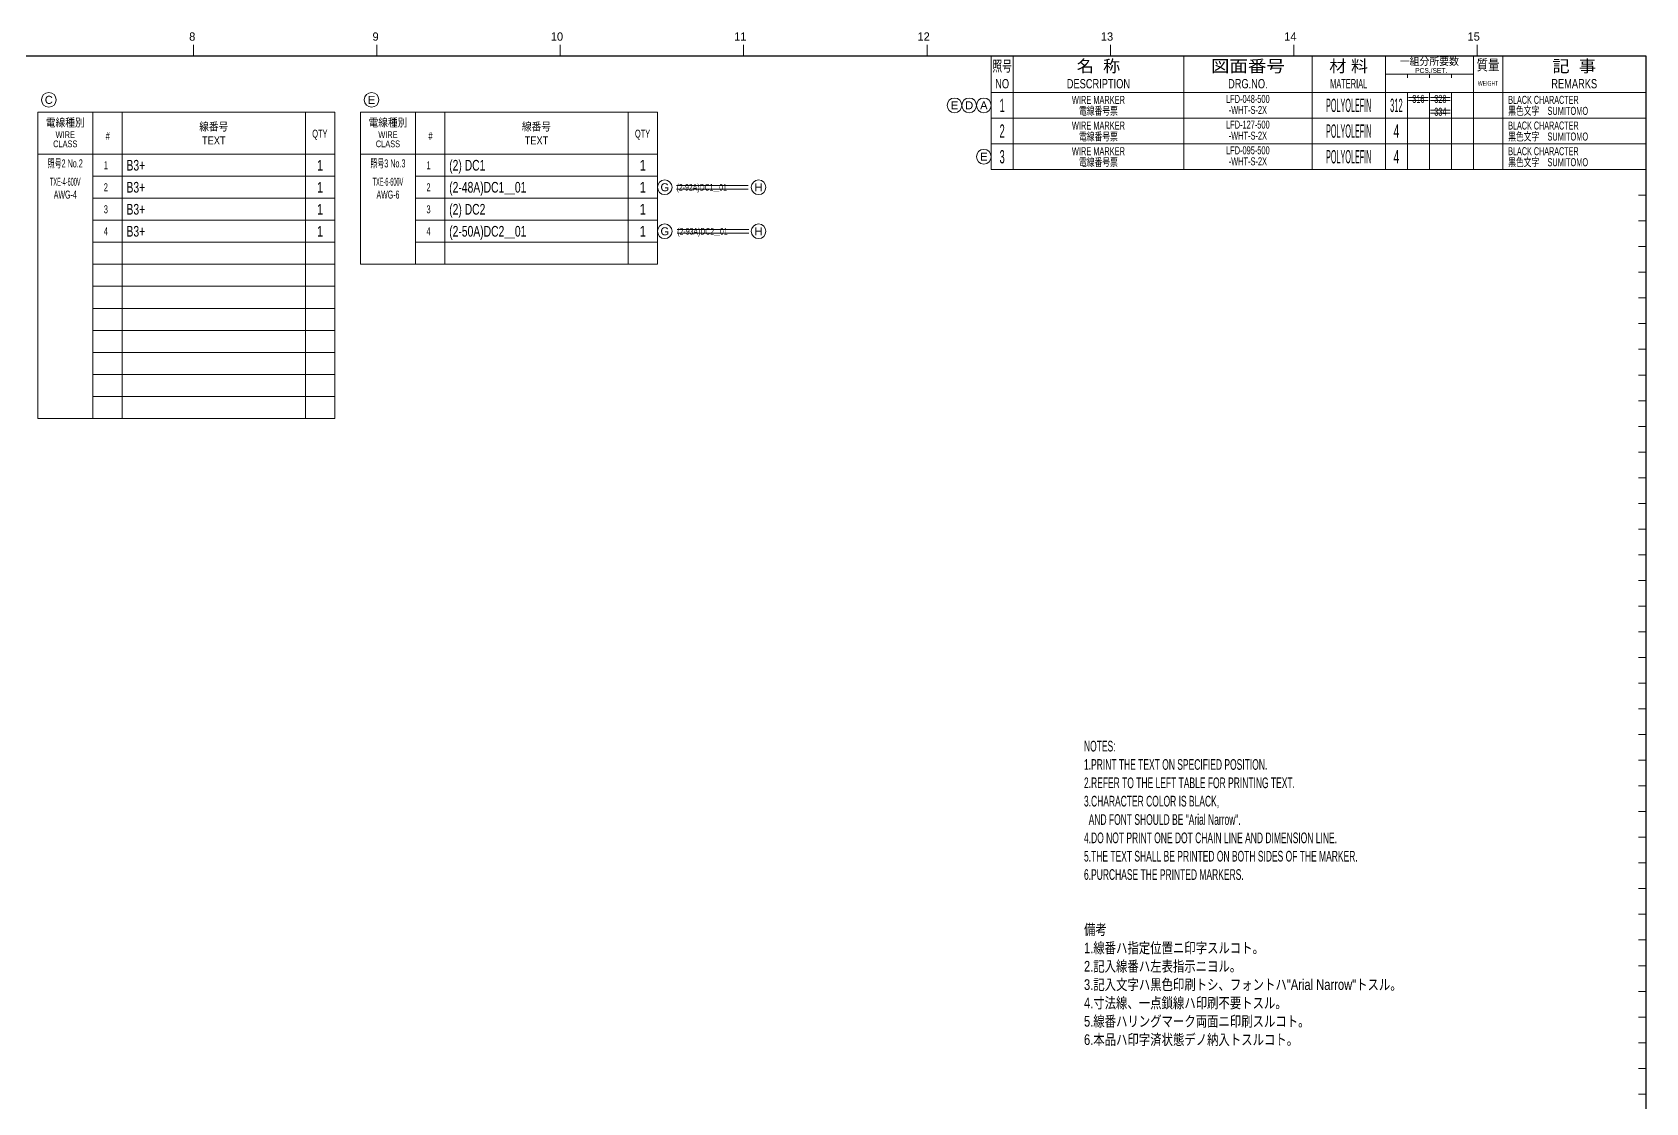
# Model space of a CAD drawing. Header units: millimetres. Extents: x 10 to 832, y 7 to 590.
# Drawn here: x 391.5 to 831.5, y 298.6 to 590.4 of the extents above; entities that cross this region are included whole.
import ezdxf
from ezdxf.enums import TextEntityAlignment as Align

# ---------------------------------------------------------------- set-up
doc = ezdxf.new("R2010")
doc.units = ezdxf.units.MM
for name, color, linetype in [('GR1_01', 7, 'Continuous'), ('GR1_02', 7, 'Continuous'), ('GR1_03', 7, 'Continuous'), ('QTY', 7, 'Continuous'), ('図面枠B6M', 7, 'Continuous'), ('表題、部品表_01', 7, 'Continuous'), ('表題、部品表_02', 7, 'Continuous'), ('表題、部品表_03', 7, 'Continuous'), ('訂正記号', 7, 'Continuous')]:
    doc.layers.add(name, color=color, linetype=linetype)
doc.styles.add('HG丸ｺﾞｼｯｸM-PRO', font='')
doc.styles.get('HG丸ｺﾞｼｯｸM-PRO').set_extended_font_data('HG丸ｺﾞｼｯｸM-PRO')

# ---------------------------------------------------------------- blocks, each defined once
blk = doc.blocks.new('BLKF023')
at = {"layer": '図面枠B6M', "color": 4, "linetype": 'Continuous', "lineweight": 13}
for p, q in [((435.5, 587), (435.5, 584)), ((485.5, 587), (485.5, 584)), ((535.5, 587), (535.5, 584)), ((585.5, 587), (585.5, 584)), ((635.5, 587), (635.5, 584)), ((685.5, 587), (685.5, 584)), ((735.5, 587), (735.5, 584)), ((785.5, 587), (785.5, 584)), ((829.5, 567), (831.5, 567)), ((829.5, 560), (831.5, 560)), ((829.5, 553), (831.5, 553)), ((829.5, 546), (831.5, 546)), ((829.5, 539), (831.5, 539)), ((829.5, 532), (831.5, 532)), ((829.5, 525), (831.5, 525)), ((829.5, 518), (831.5, 518)), ((829.5, 511), (831.5, 511)), ((829.5, 504), (831.5, 504)), ((829.5, 497), (831.5, 497)), ((829.5, 490), (831.5, 490)), ((829.5, 483), (831.5, 483)), ((829.5, 476), (831.5, 476)), ((829.5, 469), (831.5, 469)), ((829.5, 462), (831.5, 462)), ((829.5, 455), (831.5, 455)), ((829.5, 448), (831.5, 448)), ((829.5, 441), (831.5, 441)), ((829.5, 434), (831.5, 434)), ((829.5, 427), (831.5, 427)), ((829.5, 420), (831.5, 420)), ((829.5, 413), (831.5, 413)), ((829.5, 406), (831.5, 406)), ((829.5, 399), (831.5, 399)), ((829.5, 392), (831.5, 392)), ((829.5, 385), (831.5, 385)), ((829.5, 378), (831.5, 378)), ((829.5, 371), (831.5, 371)), ((829.5, 364), (831.5, 364)), ((829.5, 357), (831.5, 357)), ((829.5, 350), (831.5, 350)), ((829.5, 343), (831.5, 343)), ((829.5, 336), (831.5, 336)), ((829.5, 329), (831.5, 329)), ((829.5, 322), (831.5, 322)), ((829.5, 315), (831.5, 315)), ((829.5, 308), (831.5, 308)), ((829.5, 301), (831.5, 301))]:
    blk.add_line(p, q, dxfattribs=at)
at = {"layer": '図面枠B6M', "color": 2, "linetype": 'Continuous', "lineweight": 25}
for p, q in [((35.5, 584), (831.5, 584)), ((831.5, 584), (831.5, 15))]:
    blk.add_line(p, q, dxfattribs=at)
at = {"layer": '図面枠B6M', "color": 4, "linetype": 'Continuous', "lineweight": 13, "style": 'HG丸ｺﾞｼｯｸM-PRO', "width": 1.003994}
for s, height, p in [('8', 2.25, (434.29, 587.45)), ('9', 2.25, (484.29, 587.45)), ('10', 2.255, (532.9, 587.45)), ('11', 2.255, (582.9, 587.45)), ('12', 2.255, (632.9, 587.45)), ('13', 2.255, (682.9, 587.45)), ('14', 2.255, (732.9, 587.45)), ('15', 2.255, (782.9, 587.45))]:
    blk.add_text(s, height=height, dxfattribs=at).set_placement(p, align=Align.BOTTOM_LEFT)
blk = doc.blocks.new('BLKF025')
at = {"layer": '表題、部品表_02', "color": 4, "linetype": 'Continuous', "lineweight": 13}
for p, q in [((653, 574), (653, 567)), ((653, 574), (831.5, 574)), ((659, 574), (659, 567)), ((705.5, 574), (705.5, 567)), ((740.5, 574), (740.5, 567)), ((760.5, 574), (760.5, 567)), ((766.5, 574), (766.5, 567)), ((772.5, 574), (772.5, 567)), ((778.5, 567), (778.5, 574)), ((784.5, 574), (784.5, 567)), ((792.5, 574), (792.5, 567)), ((831.5, 574), (831.5, 567)), ((653, 567), (831.5, 567))]:
    blk.add_line(p, q, dxfattribs=at)
blk = doc.blocks.new('BLKF027')
at = {"layer": '表題、部品表_02', "color": 4, "linetype": 'Continuous', "lineweight": 13}
for p, q in [((653, 567), (653, 560)), ((653, 567), (831.5, 567)), ((659, 567), (659, 560)), ((705.5, 567), (705.5, 560)), ((740.5, 567), (740.5, 560)), ((760.5, 567), (760.5, 560)), ((766.5, 567), (766.5, 560)), ((772.5, 567), (772.5, 560)), ((778.5, 560), (778.5, 567)), ((784.5, 567), (784.5, 560)), ((792.5, 567), (792.5, 560)), ((831.5, 567), (831.5, 560)), ((653, 560), (831.5, 560))]:
    blk.add_line(p, q, dxfattribs=at)
blk = doc.blocks.new('BLKF033')
at = {"layer": 'GR1_01', "color": 3, "linetype": 'Continuous', "lineweight": 13}
for p, q in [((393, 568.67), (393, 557.17)), ((393, 568.67), (393, 485.17)), ((474, 568.67), (393, 568.67)), ((408, 568.67), (408, 557.17)), ((416, 568.67), (416, 485.17)), ((466, 568.67), (466, 485.17)), ((474, 568.67), (474, 485.17)), ((474, 557.17), (393, 557.17)), ((408, 557.17), (408, 485.17)), ((408, 557.17), (474, 557.17)), ((408, 551.17), (474, 551.17)), ((408, 545.17), (474, 545.17)), ((408, 539.17), (474, 539.17)), ((408, 533.17), (474, 533.17)), ((408, 527.17), (474, 527.17)), ((408, 521.17), (474, 521.17)), ((408, 515.17), (474, 515.17)), ((408, 509.17), (474, 509.17)), ((408, 503.17), (474, 503.17)), ((408, 497.17), (474, 497.17)), ((408, 491.17), (474, 491.17)), ((393, 485.17), (474, 485.17))]:
    blk.add_line(p, q, dxfattribs=at)
at = {"layer": 'GR1_01', "color": 3, "linetype": 'Continuous', "lineweight": 13, "style": 'HG丸ｺﾞｼｯｸM-PRO'}
for s, height, width, p in [('電線種別', 2.182, 0.863284, (400.5, 565.8)), ('#', 2.18, 0.693196, (412.1, 562.18)), ('線番号', 2.182, 0.863284, (441, 564.7)), ('QTY', 2.182, 0.692704, (469.93, 562.78)), ('TEXT', 2.182, 0.863438, (441, 560.92))]:
    blk.add_text(s, height=height, dxfattribs=dict(at, width=width)).set_placement(p, align=Align.MIDDLE_CENTER)
for s, width, p in [('WIRE', 0.829808, (400.5, 561.05)), ('CLASS', 0.831675, (400.5, 558.55))]:
    blk.add_text(s, height=1.818, dxfattribs=dict(at, width=width)).set_placement(p, align=Align.BOTTOM_CENTER)
blk = doc.blocks.new('BLKF035')
at = {"layer": 'GR1_01', "color": 4, "linetype": 'Continuous', "lineweight": 13}
for p, q in [((653, 584), (653, 574)), ((653, 584), (831.5, 584)), ((659, 584), (659, 574)), ((705.5, 584), (705.5, 574)), ((740.5, 584), (740.5, 574)), ((760.5, 584), (760.5, 574)), ((784.5, 584), (784.5, 574)), ((792.5, 584), (792.5, 574)), ((831.5, 584), (831.5, 574)), ((760.5, 579), (784.5, 579)), ((766.5, 578), (766.5, 579)), ((772.5, 579), (772.5, 578)), ((778.5, 579), (778.5, 578)), ((653, 574), (831.5, 574))]:
    blk.add_line(p, q, dxfattribs=at)
at = {"layer": 'GR1_01', "color": 3, "linetype": 'Continuous', "lineweight": 35, "style": 'HG丸ｺﾞｼｯｸM-PRO'}
for s, height, width, p in [('照号', 2.909, 0.651535, (656, 581.2)), ('名  称', 3.273, 1.042426, (682.25, 581.2)), ('図面番号', 3.273, 1.127518, (723, 581.2)), ('材 料', 3.273, 1.042439, (750.5, 581.2)), ('一組分所要数', 2.036, 0.966638, (772.5, 582.5)), ('質量', 2.909, 0.781842, (788.5, 581.5)), ('記  事', 3.273, 1.042426, (812, 581.2)), ('NO', 2.545, 0.740841, (656, 576.4)), ('DESCRIPTION', 2.5455, 0.741365, (682.25, 576.4)), ('DRG.NO.', 2.545, 0.741189, (723, 576.4)), ('MATERIAL', 2.545, 0.594756, (750.5, 576.4)), ('PCS./SET.', 1.309, 0.862935, (773, 580)), ('WEIGHT', 1.309, 0.635507, (788.5, 576.5)), ('REMARKS', 2.545, 0.742803, (812, 576.4))]:
    blk.add_text(s, height=height, dxfattribs=dict(at, width=width)).set_placement(p, align=Align.MIDDLE_CENTER)
blk = doc.blocks.new('BLKF034')
at = {"layer": 'GR1_01', "color": 3, "linetype": 'Continuous', "lineweight": 13}
blk.add_blockref('BLKF035', (0, 0), dxfattribs=at)
blk = doc.blocks.new('BLKF036')
at = {"layer": '訂正記号', "color": 4, "linetype": 'Continuous', "lineweight": 13}
blk.add_circle((651, 570.5), 2, dxfattribs=at)
at = {"layer": '訂正記号', "color": 4, "linetype": 'Continuous', "lineweight": 13, "style": 'HG丸ｺﾞｼｯｸM-PRO', "width": 1.042301}
blk.add_text('A', height=2.18, dxfattribs=at).set_placement((651, 570.5), align=Align.MIDDLE_CENTER)
blk = doc.blocks.new('BLKF041')
at = {"layer": '訂正記号', "color": 4, "linetype": 'Continuous', "lineweight": 13}
blk.add_circle((396.02, 572), 2, dxfattribs=at)
at = {"layer": '訂正記号', "color": 4, "linetype": 'Continuous', "lineweight": 13, "style": 'HG丸ｺﾞｼｯｸM-PRO', "width": 1.042931}
blk.add_text('C', height=2.18, dxfattribs=at).set_placement((396.02, 572), align=Align.MIDDLE_CENTER)
blk = doc.blocks.new('BLKF046')
at = {"layer": '訂正記号', "color": 4, "linetype": 'Continuous', "lineweight": 13}
blk.add_circle((647, 570.5), 2, dxfattribs=at)
at = {"layer": '訂正記号', "color": 4, "linetype": 'Continuous', "lineweight": 13, "style": 'HG丸ｺﾞｼｯｸM-PRO', "width": 1.042833}
blk.add_text('D', height=2.18, dxfattribs=at).set_placement((647, 570.5), align=Align.MIDDLE_CENTER)
blk = doc.blocks.new('BLKF051')
at = {"layer": '表題、部品表_02', "color": 4, "linetype": 'Continuous', "lineweight": 13}
for p, q in [((653, 560), (653, 553)), ((653, 560), (831.5, 560)), ((659, 560), (659, 553)), ((705.5, 560), (705.5, 553)), ((740.5, 560), (740.5, 553)), ((760.5, 560), (760.5, 553)), ((766.5, 560), (766.5, 553)), ((772.5, 560), (772.5, 553)), ((778.5, 553), (778.5, 560)), ((784.5, 560), (784.5, 553)), ((792.5, 560), (792.5, 553)), ((831.5, 560), (831.5, 553)), ((653, 553), (831.5, 553))]:
    blk.add_line(p, q, dxfattribs=at)
blk = doc.blocks.new('BLKF053')
at = {"layer": '訂正記号', "color": 4, "linetype": 'Continuous', "lineweight": 13}
blk.add_circle((651, 556.5), 2, dxfattribs=at)
at = {"layer": '訂正記号', "color": 4, "linetype": 'Continuous', "lineweight": 13, "style": 'HG丸ｺﾞｼｯｸM-PRO', "width": 1.04259}
blk.add_text('E', height=2.18, dxfattribs=at).set_placement((651, 556.5), align=Align.MIDDLE_CENTER)
blk = doc.blocks.new('BLKF054')
at = {"layer": '訂正記号', "color": 4, "linetype": 'Continuous', "lineweight": 13}
blk.add_circle((643, 570.5), 2, dxfattribs=at)
at = {"layer": '訂正記号', "color": 4, "linetype": 'Continuous', "lineweight": 13, "style": 'HG丸ｺﾞｼｯｸM-PRO', "width": 1.04259}
blk.add_text('E', height=2.18, dxfattribs=at).set_placement((643, 570.5), align=Align.MIDDLE_CENTER)
blk = doc.blocks.new('BLKF055')
at = {"layer": 'GR1_01', "color": 3, "linetype": 'Continuous', "lineweight": 13}
for p, q in [((481, 568.67), (481, 557.17)), ((481, 568.67), (481, 527.17)), ((562, 568.67), (481, 568.67)), ((496, 568.67), (496, 557.17)), ((504, 568.67), (504, 527.17)), ((554, 568.67), (554, 527.17)), ((562, 568.67), (562, 527.17)), ((562, 557.17), (481, 557.17)), ((496, 557.17), (496, 527.17)), ((496, 557.17), (562, 557.17)), ((496, 551.17), (562, 551.17)), ((496, 545.17), (562, 545.17)), ((496, 539.17), (562, 539.17)), ((496, 533.17), (562, 533.17)), ((481, 527.17), (562, 527.17))]:
    blk.add_line(p, q, dxfattribs=at)
at = {"layer": 'GR1_01', "color": 3, "linetype": 'Continuous', "lineweight": 13, "style": 'HG丸ｺﾞｼｯｸM-PRO'}
for s, height, width, p in [('電線種別', 2.182, 0.863284, (488.5, 565.8)), ('#', 2.18, 0.693196, (500.1, 562.18)), ('線番号', 2.182, 0.863284, (529, 564.7)), ('QTY', 2.182, 0.692704, (557.93, 562.78)), ('TEXT', 2.182, 0.863438, (529, 560.92))]:
    blk.add_text(s, height=height, dxfattribs=dict(at, width=width)).set_placement(p, align=Align.MIDDLE_CENTER)
for s, width, p in [('WIRE', 0.829808, (488.5, 561.05)), ('CLASS', 0.831675, (488.5, 558.55))]:
    blk.add_text(s, height=1.818, dxfattribs=dict(at, width=width)).set_placement(p, align=Align.BOTTOM_CENTER)
blk = doc.blocks.new('BLKF056')
at = {"layer": '訂正記号', "color": 4, "linetype": 'Continuous', "lineweight": 13}
blk.add_circle((484.02, 572), 2, dxfattribs=at)
at = {"layer": '訂正記号', "color": 4, "linetype": 'Continuous', "lineweight": 13, "style": 'HG丸ｺﾞｼｯｸM-PRO', "width": 1.04259}
blk.add_text('E', height=2.18, dxfattribs=at).set_placement((484.02, 572), align=Align.MIDDLE_CENTER)
blk = doc.blocks.new('BLKF068')
at = {"layer": '訂正記号', "color": 4, "linetype": 'Continuous', "lineweight": 13}
blk.add_circle((564, 548.17), 2, dxfattribs=at)
at = {"layer": '訂正記号', "color": 4, "linetype": 'Continuous', "lineweight": 13, "style": 'HG丸ｺﾞｼｯｸM-PRO', "width": 1.042883}
blk.add_text('G', height=2.18, dxfattribs=at).set_placement((564, 548.17), align=Align.MIDDLE_CENTER)
blk = doc.blocks.new('BLKF069')
at = {"layer": '訂正記号', "color": 4, "linetype": 'Continuous', "lineweight": 13}
blk.add_circle((564, 536.17), 2, dxfattribs=at)
at = {"layer": '訂正記号', "color": 4, "linetype": 'Continuous', "lineweight": 13, "style": 'HG丸ｺﾞｼｯｸM-PRO', "width": 1.042883}
blk.add_text('G', height=2.18, dxfattribs=at).set_placement((564, 536.17), align=Align.MIDDLE_CENTER)
blk = doc.blocks.new('BLKF074')
at = {"layer": '訂正記号', "color": 4, "linetype": 'Continuous', "lineweight": 13}
blk.add_circle((589.56, 548.17), 2, dxfattribs=at)
at = {"layer": '訂正記号', "color": 4, "linetype": 'Continuous', "lineweight": 13, "style": 'HG丸ｺﾞｼｯｸM-PRO', "width": 1.042153}
blk.add_text('H', height=2.18, dxfattribs=at).set_placement((589.56, 548.17), align=Align.MIDDLE_CENTER)
blk = doc.blocks.new('BLKF075')
at = {"layer": '訂正記号', "color": 4, "linetype": 'Continuous', "lineweight": 13}
blk.add_circle((589.56, 536.17), 2, dxfattribs=at)
at = {"layer": '訂正記号', "color": 4, "linetype": 'Continuous', "lineweight": 13, "style": 'HG丸ｺﾞｼｯｸM-PRO', "width": 1.042153}
blk.add_text('H', height=2.18, dxfattribs=at).set_placement((589.56, 536.17), align=Align.MIDDLE_CENTER)

msp = doc.modelspace()

# ---------------------------------------------------------------- linework, layer by layer
at = {"layer": '訂正記号', "color": 4, "linetype": 'Continuous', "lineweight": 13}
for p, q in [((766.8, 572.65), (772.2, 572.65)), ((772.8, 572.65), (778.2, 572.65)), ((766.8, 571.85), (772.2, 571.85)), ((772.8, 571.85), (778.2, 571.85)), ((772.8, 569.15), (778.2, 569.15)), ((772.8, 568.35), (778.2, 568.35))]:
    msp.add_line(p, q, dxfattribs=at)
at = {"layer": '訂正記号', "color": 2, "linetype": 'Continuous', "lineweight": 13}
for p, q in [((567.21, 548.67), (586.71, 548.67)), ((567.21, 547.67), (586.71, 547.67)), ((567.41, 536.67), (586.91, 536.67)), ((567.41, 535.67), (586.91, 535.67))]:
    msp.add_line(p, q, dxfattribs=at)

# ---------------------------------------------------------------- block references
at = {"layer": 'GR1_01', "color": 3, "linetype": 'Continuous', "lineweight": 13}
for name in ['BLKF034', 'BLKF033', 'BLKF055']:
    msp.add_blockref(name, (0, 0), dxfattribs=at)
at = {"layer": '図面枠B6M', "color": 4, "linetype": 'Continuous', "lineweight": 13}
msp.add_blockref('BLKF023', (0, 0), dxfattribs=at)
at = {"layer": '表題、部品表_02', "color": 4, "linetype": 'Continuous', "lineweight": 13}
for name in ['BLKF025', 'BLKF027', 'BLKF051']:
    msp.add_blockref(name, (0, 0), dxfattribs=at)
at = {"layer": '訂正記号', "color": 4, "linetype": 'Continuous', "lineweight": 13}
for name in ['BLKF041', 'BLKF056', 'BLKF054', 'BLKF046', 'BLKF036', 'BLKF053', 'BLKF068', 'BLKF074', 'BLKF069', 'BLKF075']:
    msp.add_blockref(name, (0, 0), dxfattribs=at)

# ---------------------------------------------------------------- texts
at = {"layer": 'GR1_02', "color": 3, "linetype": 'Continuous', "lineweight": 35, "style": 'HG丸ｺﾞｼｯｸM-PRO'}
for s, width, p in [('照号2 No.2', 0.618598, (400.5, 554.67)), ('照号3 No.3', 0.618598, (488.5, 554.67)), ('TXE-4-600V', 0.416, (400.5, 549.67)), ('TXE-6-600V', 0.416, (488.5, 549.67)), ('AWG-4', 0.522775, (400.5, 546.17)), ('AWG-6', 0.522775, (488.5, 546.17))]:
    msp.add_text(s, height=2.182, dxfattribs=dict(at, width=width)).set_placement(p, align=Align.MIDDLE_CENTER)
at = {"layer": 'GR1_02', "color": 3, "linetype": 'Continuous', "lineweight": 9, "style": 'HG丸ｺﾞｼｯｸM-PRO', "width": 0.784542}
for p in [(470, 554.17), (558, 554.17), (470, 548.17), (558, 548.17), (470, 542.17), (558, 542.17), (470, 536.17), (558, 536.17)]:
    msp.add_text('1', height=2.91, dxfattribs=at).set_placement(p, align=Align.MIDDLE_CENTER)
at = {"layer": 'GR1_03', "color": 2, "linetype": 'Continuous', "lineweight": 13, "style": 'HG丸ｺﾞｼｯｸM-PRO', "width": 0.691275}
for s, p in [('1', (411.01, 554.17)), ('1', (499.01, 554.17)), ('2', (411.01, 548.17)), ('2', (499.01, 548.17)), ('3', (411.01, 542.17)), ('3', (499.01, 542.17)), ('4', (411.01, 536.17)), ('4', (499.01, 536.17))]:
    msp.add_text(s, height=2.18, dxfattribs=at).set_placement(p, align=Align.MIDDLE_LEFT)
at = {"layer": 'QTY', "color": 2, "linetype": 'Continuous', "lineweight": 35, "style": 'HG丸ｺﾞｼｯｸM-PRO', "width": 0.725547}
for p in [(417.2, 554.17), (417.2, 548.17), (417.2, 542.17), (417.2, 536.17)]:
    msp.add_text('B3+', height=2.909, dxfattribs=at).set_placement(p, align=Align.MIDDLE_LEFT)
at = {"layer": 'QTY', "color": 7, "linetype": 'Continuous', "lineweight": 35, "style": 'HG丸ｺﾞｼｯｸM-PRO'}
for s, height, width, p in [('(2) DC1', 2.909, 0.724381, (505.2, 554.17)), ('(2-48A)DC1＿01', 2.9091, 0.724283, (505.2, 548.17)), ('(2) DC2', 2.909, 0.724381, (505.2, 542.17)), ('(2-50A)DC2＿01', 2.9091, 0.724283, (505.2, 536.17))]:
    msp.add_text(s, height=height, dxfattribs=dict(at, width=width)).set_placement(p, align=Align.MIDDLE_LEFT)
at = {"layer": '表題、部品表_01', "color": 3, "linetype": 'Continuous', "lineweight": 35, "style": 'HG丸ｺﾞｼｯｸM-PRO'}
for s, height, width, p in [('NOTES:', 2.909, 0.59509, (678.31, 395.84)), ('1.PRINT THE TEXT ON SPECIFIED POSITION.', 2.9091, 0.594476, (678.31, 390.84)), ('2.REFER TO THE LEFT TABLE FOR PRINTING TEXT.', 2.9091, 0.594105, (678.31, 385.84)), ('3.CHARACTER COLOR IS BLACK,', 2.9091, 0.593888, (678.31, 380.84)), ('  AND FONT SHOULD BE "Arial Narrow".', 2.9091, 0.594181, (678.31, 375.84)), ('4.DO NOT PRINT ONE DOT CHAIN LINE AND DIMENSION LINE.', 2.9091, 0.594405, (678.31, 370.84)), ('5.THE TEXT SHALL BE PRINTED ON BOTH SIDES OF THE MARKER.', 2.9091, 0.594358, (678.31, 365.84)), ('6.PURCHASE THE PRINTED MARKERS.', 2.9091, 0.594371, (678.31, 360.84)), ('備考', 2.909, 0.781842, (678.31, 345.84)), ('1.線番ハ指定位置ニ印字スルコト。', 2.9091, 0.782035, (678.31, 340.84)), ('2.記入線番ハ左表指示ニヨル。', 2.9091, 0.782062, (678.31, 335.84)), ('3.記入文字ハ黒色印刷トシ、フォントハ"Arial Narrow"トスル。', 2.9091, 0.782422, (678.31, 330.84)), ('4.寸法線、一点鎖線ハ印刷不要トスル。', 2.9091, 0.782013, (678.31, 325.84)), ('5.線番ハリングマーク両面ニ印刷スルコト。', 2.9091, 0.781996, (678.31, 320.84)), ('6.本品ハ印字済状態デノ納入トスルコト。', 2.9091, 0.782004, (678.31, 315.84))]:
    msp.add_text(s, height=height, dxfattribs=dict(at, width=width)).set_placement(p, align=Align.MIDDLE_LEFT)
at = {"layer": '表題、部品表_03', "color": 3, "linetype": 'Continuous', "lineweight": 35, "style": 'HG丸ｺﾞｼｯｸM-PRO'}
for s, height, width, p in [('1', 3.64, 0.521199, (656, 570.5)), ('WIRE MARKER', 2.1818, 0.692392, (682.25, 572)), ('312', 3.636, 0.389528, (763.5, 570.5)), ('電線番号票', 2.182, 0.692256, (682.25, 569)), ('2', 3.64, 0.521199, (656, 563.5)), ('WIRE MARKER', 2.1818, 0.692392, (682.25, 565)), ('電線番号票', 2.182, 0.692256, (682.25, 562)), ('4', 3.64, 0.576062, (763.5, 563.5)), ('WIRE MARKER', 2.1818, 0.692392, (682.25, 558)), ('3', 3.64, 0.521199, (656, 556.5)), ('電線番号票', 2.182, 0.692256, (682.25, 555)), ('4', 3.64, 0.576062, (763.5, 556.5))]:
    msp.add_text(s, height=height, dxfattribs=dict(at, width=width)).set_placement(p, align=Align.MIDDLE_CENTER)
for s, height, width, p in [('LFD-048-500', 2.1818, 0.691691, (723, 570.5)), ('-WHT-S-2X', 2.182, 0.692199, (723, 567.5)), ('LFD-127-500', 2.1818, 0.691691, (723, 563.5)), ('-WHT-S-2X', 2.182, 0.692199, (723, 560.5)), ('LFD-095-500', 2.1818, 0.691691, (723, 556.5)), ('-WHT-S-2X', 2.182, 0.692199, (723, 553.5))]:
    msp.add_text(s, height=height, dxfattribs=dict(at, width=width)).set_placement(p, align=Align.BOTTOM_CENTER)
at = {"layer": '表題、部品表_03', "color": 2, "linetype": 'Continuous', "lineweight": 25, "style": 'HG丸ｺﾞｼｯｸM-PRO', "width": 0.391617}
for p in [(750.5, 570.5), (750.5, 563.5), (750.5, 556.5)]:
    msp.add_text('POLYOLEFIN', height=3.636, dxfattribs=at).set_placement(p, align=Align.MIDDLE_CENTER)
at = {"layer": '表題、部品表_03', "color": 3, "linetype": 'Continuous', "lineweight": 35, "style": 'HG丸ｺﾞｼｯｸM-PRO'}
for s, width, p in [('BLACK CHARACTER', 0.619316, (794, 572)), ('黒色文字    SUMITOMO', 0.691917, (794, 569)), ('黒色文字    SUMITOMO', 0.691917, (794, 562)), ('BLACK CHARACTER', 0.619316, (794, 565)), ('BLACK CHARACTER', 0.619316, (794, 558)), ('黒色文字    SUMITOMO', 0.691917, (794, 555))]:
    msp.add_text(s, height=2.1818, dxfattribs=dict(at, width=width)).set_placement(p, align=Align.MIDDLE_LEFT)
at = {"layer": '訂正記号', "color": 3, "linetype": 'Continuous', "lineweight": 35, "style": 'HG丸ｺﾞｼｯｸM-PRO', "width": 0.658357}
for s, p in [('316', (769.5, 572.25)), ('328', (775.5, 572.25)), ('334', (775.5, 568.75))]:
    msp.add_text(s, height=2.182, dxfattribs=at).set_placement(p, align=Align.MIDDLE_CENTER)
at = {"layer": '訂正記号', "color": 7, "linetype": 'Continuous', "lineweight": 35, "style": 'HG丸ｺﾞｼｯｸM-PRO', "width": 0.619724}
for s, p in [('(2-92A)DC1＿01', (567.21, 548.17)), ('(2-93A)DC2＿01', (567.41, 536.17))]:
    msp.add_text(s, height=1.8182, dxfattribs=at).set_placement(p, align=Align.MIDDLE_LEFT)

doc.saveas('drawing.dxf')
